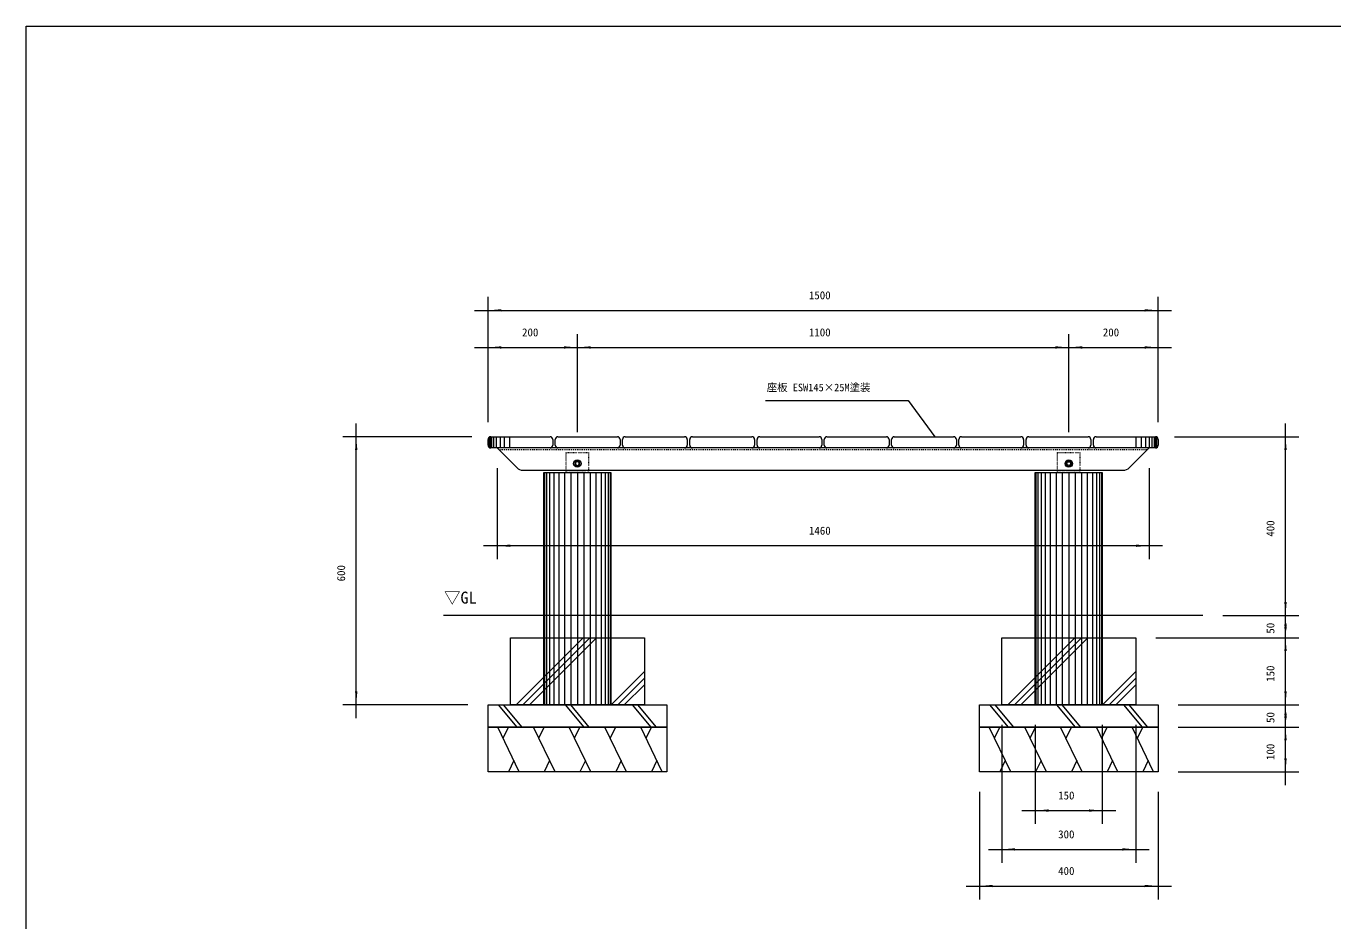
# Model space of a CAD drawing. Units: millimetres, scale not verified. Extents: x -2925 to 2925, y -2062 to 2062.
# Drawn here: x -2925 to 0, y 59 to 2062 of the extents above; entities that cross this region are included whole.
import ezdxf
from ezdxf.enums import TextEntityAlignment as Align

# ---------------------------------------------------------------- set-up
doc = ezdxf.new("R2010")
doc.units = ezdxf.units.MM
doc.header["$LTSCALE"] = 10
doc.linetypes.add('USER1', pattern=[0.416641, 0.208282, -0.208359])
doc.linetypes.add('USER5', pattern=[0.208282, 0.069427, -0.138855])
doc.layers.add('0-1_IMPORTED', color=30, linetype='Continuous', lineweight=18)
doc.styles.add('ＭＳ ゴシック', font='')
doc.styles.get('ＭＳ ゴシック').set_extended_font_data('MS Gothic')

msp = doc.modelspace()

# ---------------------------------------------------------------- linework, layer by layer
at = {"layer": '0-1_IMPORTED', "color": 1}
for p, q in [((-1891.15, 1175.5), (-1891.15, 1456.01)), ((-391.15, 1175.5), (-391.15, 1456.01)), ((-1921.15, 1426.01), (-1891.15, 1426.01)), ((-1891.15, 1426.01), (-391.15, 1426.01)), ((-391.15, 1426.01), (-361.15, 1426.01)), ((-1891.15, 1175.5), (-1891.15, 1373)), ((-1691.15, 1153), (-1691.15, 1373)), ((-1691.15, 1153), (-1691.15, 1373)), ((-591.15, 1153), (-591.15, 1373)), ((-591.15, 1153), (-591.15, 1373)), ((-391.15, 1175.5), (-391.15, 1373)), ((-1921.15, 1343), (-1891.15, 1343)), ((-1891.15, 1343), (-1691.15, 1343)), ((-1721.15, 1343), (-1691.15, 1343)), ((-1691.15, 1343), (-1661.15, 1343)), ((-1691.15, 1343), (-591.15, 1343)), ((-621.15, 1343), (-591.15, 1343)), ((-591.15, 1343), (-561.15, 1343)), ((-591.15, 1343), (-391.15, 1343)), ((-391.15, 1343), (-361.15, 1343)), ((-1270.15, 1224), (-951, 1224)), ((-951, 1224), (-891, 1143)), ((-2186.15, 1143), (-2186.15, 1173)), ((-106, 1143), (-106, 1173)), ((-1927.7, 1143), (-2216.15, 1143)), ((-2186.15, 543), (-2186.15, 1143)), ((-354.6, 1143), (-76, 1143)), ((-106, 743), (-106, 1143)), ((-1871, 1073), (-1871, 869)), ((-411, 1073), (-411, 869)), ((-1871, 899), (-1901, 899)), ((-411, 899), (-1871, 899)), ((-381, 899), (-411, 899)), ((-106, 743), (-106, 773)), ((-246, 743), (-76, 743)), ((-246, 743), (-76, 743)), ((-106, 693), (-106, 743)), ((-106, 713), (-106, 743)), ((-106, 693), (-106, 723)), ((-396, 693), (-76, 693)), ((-396, 693), (-76, 693)), ((-106, 543), (-106, 693)), ((-106, 663), (-106, 693)), ((-106, 543), (-106, 573)), ((-1936, 543), (-2216.15, 543)), ((-2186.15, 513), (-2186.15, 543)), ((-346, 543), (-76, 543)), ((-346, 543), (-76, 543)), ((-106, 493), (-106, 543)), ((-106, 513), (-106, 543)), ((-741.15, 498), (-741.15, 189.01)), ((-666.15, 498), (-666.15, 276.01)), ((-516.15, 498), (-516.15, 276.01)), ((-441.15, 498), (-441.15, 189.01)), ((-106, 493), (-106, 523)), ((-346, 493), (-76, 493)), ((-346, 493), (-76, 493)), ((-106, 393), (-106, 493)), ((-106, 463), (-106, 493)), ((-346, 393), (-76, 393)), ((-106, 363), (-106, 393)), ((-791.15, 348), (-791.15, 107.01)), ((-391.15, 348), (-391.15, 107.01)), ((-696.15, 306.01), (-666.15, 306.01)), ((-666.15, 306.01), (-516.15, 306.01)), ((-516.15, 306.01), (-486.15, 306.01)), ((-771.15, 219.01), (-741.15, 219.01)), ((-741.15, 219.01), (-441.15, 219.01)), ((-441.15, 219.01), (-411.15, 219.01)), ((-821.15, 137.01), (-791.15, 137.01)), ((-791.15, 137.01), (-391.15, 137.01)), ((-391.15, 137.01), (-361.15, 137.01))]:
    msp.add_line(p, q, dxfattribs=at)
at = {"layer": '0-1_IMPORTED'}
for p, q in [((-1888.15, 1118), (-1888.15, 1143)), ((-1885.73, 1118), (-1885.73, 1143)), ((-1885.15, 1143), (-1752.15, 1143)), ((-1882.7, 1118), (-1882.7, 1143)), ((-1877.86, 1118), (-1877.86, 1143)), ((-1871.81, 1118), (-1871.81, 1143)), ((-1863.33, 1118), (-1863.33, 1143)), ((-1854.25, 1118), (-1854.25, 1143)), ((-1842.15, 1118), (-1842.15, 1143)), ((-1734.59, 1143), (-1601.59, 1143)), ((-1584.04, 1143), (-1451.04, 1143)), ((-1433.48, 1143), (-1300.48, 1143)), ((-1282.93, 1143), (-1149.93, 1143)), ((-1132.37, 1143), (-999.37, 1143)), ((-981.81, 1143), (-848.81, 1143)), ((-831.26, 1143), (-698.26, 1143)), ((-680.7, 1143), (-547.7, 1143)), ((-530.15, 1143), (-397.15, 1143)), ((-440.15, 1118), (-440.15, 1143)), ((-428.04, 1118), (-428.04, 1143)), ((-418.96, 1118), (-418.96, 1143)), ((-410.49, 1118), (-410.49, 1143)), ((-404.44, 1118), (-404.44, 1143)), ((-399.6, 1118), (-399.6, 1143)), ((-396.57, 1118), (-396.57, 1143)), ((-394.15, 1118), (-394.15, 1143)), ((-1891.15, 1124), (-1891.15, 1137)), ((-1752.15, 1118), (-1885.15, 1118)), ((-1746.15, 1137), (-1746.15, 1124)), ((-1740.59, 1124), (-1740.59, 1137)), ((-1601.59, 1118), (-1734.59, 1118)), ((-1595.59, 1137), (-1595.59, 1124)), ((-1590.04, 1124), (-1590.04, 1137)), ((-1451.04, 1118), (-1584.04, 1118)), ((-1445.04, 1137), (-1445.04, 1124)), ((-1439.48, 1124), (-1439.48, 1137)), ((-1300.48, 1118), (-1433.48, 1118)), ((-1294.48, 1137), (-1294.48, 1124)), ((-1288.93, 1124), (-1288.93, 1137)), ((-1149.93, 1118), (-1282.93, 1118)), ((-1143.93, 1137), (-1143.93, 1124)), ((-1138.37, 1124), (-1138.37, 1137)), ((-999.37, 1118), (-1132.37, 1118)), ((-993.37, 1137), (-993.37, 1124)), ((-987.81, 1124), (-987.81, 1137)), ((-848.81, 1118), (-981.81, 1118)), ((-842.81, 1137), (-842.81, 1124)), ((-837.26, 1124), (-837.26, 1137)), ((-698.26, 1118), (-831.26, 1118)), ((-692.26, 1137), (-692.26, 1124)), ((-686.7, 1124), (-686.7, 1137)), ((-547.7, 1118), (-680.7, 1118)), ((-541.7, 1137), (-541.7, 1124)), ((-536.15, 1124), (-536.15, 1137)), ((-397.15, 1118), (-530.15, 1118)), ((-391.15, 1137), (-391.15, 1124)), ((-1694.99, 1084.59), (-1695.31, 1083)), ((-1695.31, 1083), (-1694.99, 1081.41)), ((-1694.09, 1085.94), (-1694.99, 1084.59)), ((-1692.74, 1086.84), (-1694.09, 1085.94)), ((-1691.15, 1087.16), (-1692.74, 1086.84)), ((-1689.56, 1086.84), (-1691.15, 1087.16)), ((-1688.21, 1085.94), (-1689.56, 1086.84)), ((-1687.31, 1084.59), (-1688.21, 1085.94)), ((-1686.99, 1083), (-1687.31, 1084.59)), ((-1687.31, 1081.41), (-1686.99, 1083)), ((-595.31, 1083), (-594.99, 1084.59)), ((-594.99, 1081.41), (-595.31, 1083)), ((-594.99, 1084.59), (-594.09, 1085.94)), ((-594.09, 1085.94), (-592.74, 1086.84)), ((-592.74, 1086.84), (-591.15, 1087.16)), ((-591.15, 1087.16), (-589.56, 1086.84)), ((-589.56, 1086.84), (-588.21, 1085.94)), ((-588.21, 1085.94), (-587.31, 1084.59)), ((-587.31, 1084.59), (-586.99, 1083)), ((-586.99, 1083), (-587.31, 1081.41)), ((-1826.86, 1073.86), (-1826.86, 1073.86)), ((-1764.65, 1063), (-1764.65, 543)), ((-1760.15, 1063), (-1760.15, 543)), ((-1753.15, 1063), (-1753.15, 543)), ((-1744.15, 1063), (-1744.15, 543)), ((-1732.65, 1063), (-1732.65, 543)), ((-1719.65, 1063), (-1719.65, 543)), ((-1705.65, 1063), (-1705.65, 543)), ((-1694.99, 1081.41), (-1694.09, 1080.06)), ((-1694.09, 1080.06), (-1692.74, 1079.16)), ((-1692.74, 1079.16), (-1691.15, 1078.84)), ((-1691.15, 1078.84), (-1689.56, 1079.16)), ((-1691.15, 1063), (-1691.15, 543)), ((-1689.56, 1079.16), (-1688.21, 1080.06)), ((-1688.21, 1080.06), (-1687.31, 1081.41)), ((-1676.65, 1063), (-1676.65, 543)), ((-1662.65, 1063), (-1662.65, 543)), ((-1649.65, 1063), (-1649.65, 543)), ((-1638.15, 1063), (-1638.15, 543)), ((-1629.15, 1063), (-1629.15, 543)), ((-1622.15, 1063), (-1622.15, 543)), ((-1617.65, 1063), (-1617.65, 543)), ((-664.65, 1063), (-664.65, 543)), ((-660.15, 1063), (-660.15, 543)), ((-653.15, 1063), (-653.15, 543)), ((-644.15, 1063), (-644.15, 543)), ((-632.65, 1063), (-632.65, 543)), ((-619.65, 1063), (-619.65, 543)), ((-605.65, 1063), (-605.65, 543)), ((-594.09, 1080.06), (-594.99, 1081.41)), ((-592.74, 1079.16), (-594.09, 1080.06)), ((-591.15, 1078.84), (-592.74, 1079.16)), ((-589.56, 1079.16), (-591.15, 1078.84)), ((-591.15, 1063), (-591.15, 543)), ((-588.21, 1080.06), (-589.56, 1079.16)), ((-587.31, 1081.41), (-588.21, 1080.06)), ((-576.65, 1063), (-576.65, 543)), ((-562.65, 1063), (-562.65, 543)), ((-549.65, 1063), (-549.65, 543)), ((-538.15, 1063), (-538.15, 543)), ((-529.15, 1063), (-529.15, 543)), ((-522.15, 1063), (-522.15, 543)), ((-517.65, 1063), (-517.65, 543)), ((-291, 743), (-1991, 743)), ((-1827.84, 543), (-1677.84, 693)), ((-1812.99, 543), (-1662.99, 693)), ((-1798.14, 543), (-1648.14, 693)), ((-727.84, 543), (-577.84, 693)), ((-712.99, 543), (-562.99, 693)), ((-698.14, 543), (-548.14, 693)), ((-1615.71, 543), (-1541.15, 617.56)), ((-515.71, 543), (-441.15, 617.56)), ((-1600.86, 543), (-1541.15, 602.71)), ((-1586.01, 543), (-1541.15, 587.86)), ((-500.86, 543), (-441.15, 602.71)), ((-486.01, 543), (-441.15, 587.86)), ((-1868.65, 543), (-1826.89, 493)), ((-1856.84, 543), (-1815.08, 493)), ((-1718.65, 543), (-1676.89, 493)), ((-1706.84, 543), (-1665.08, 493)), ((-1568.65, 543), (-1526.89, 493)), ((-1556.84, 543), (-1515.08, 493)), ((-768.65, 543), (-726.89, 493)), ((-756.84, 543), (-715.08, 493)), ((-618.65, 543), (-576.89, 493)), ((-606.84, 543), (-565.08, 493)), ((-468.65, 543), (-426.89, 493)), ((-456.84, 543), (-415.08, 493)), ((-1821.15, 393), (-1869.4, 493)), ((-1857.33, 468), (-1845.27, 493)), ((-1741.15, 393), (-1789.4, 493)), ((-1777.33, 468), (-1765.27, 493)), ((-1661.15, 393), (-1709.4, 493)), ((-1697.33, 468), (-1685.27, 493)), ((-1581.15, 393), (-1629.4, 493)), ((-1617.33, 468), (-1605.27, 493)), ((-1501.15, 393), (-1549.4, 493)), ((-1537.33, 468), (-1525.27, 493)), ((-721.15, 393), (-769.4, 493)), ((-757.33, 468), (-745.27, 493)), ((-641.15, 393), (-689.4, 493)), ((-677.33, 468), (-665.27, 493)), ((-561.15, 393), (-609.4, 493)), ((-597.33, 468), (-585.27, 493)), ((-481.15, 393), (-529.4, 493)), ((-517.33, 468), (-505.27, 493)), ((-401.15, 393), (-449.4, 493)), ((-437.33, 468), (-425.27, 493)), ((-1833.21, 418), (-1845.27, 393)), ((-1753.21, 418), (-1765.27, 393)), ((-1673.21, 418), (-1685.27, 393)), ((-1593.21, 418), (-1605.27, 393)), ((-1513.21, 418), (-1525.27, 393)), ((-733.21, 418), (-745.27, 393)), ((-653.21, 418), (-665.27, 393)), ((-573.21, 418), (-585.27, 393)), ((-493.21, 418), (-505.27, 393)), ((-413.21, 418), (-425.27, 393))]:
    msp.add_line(p, q, dxfattribs=at)
at = {"layer": '0-1_IMPORTED', "linetype": 'USER1'}
msp.add_line((-415.5, 1113.5), (-1866.5, 1113.5), dxfattribs=at)
at = {"layer": '0-1_IMPORTED'}
for points in [[(-2925, 2062.5), (2925, 2062.5), (2925, -2062.5), (-2925, -2062.5)], [(-1685.41, 1079.69), (-1685.41, 1086.31), (-1691.15, 1089.63), (-1696.89, 1086.31), (-1696.89, 1079.69), (-1691.15, 1076.37)], [(-596.89, 1079.69), (-596.89, 1086.31), (-591.15, 1089.63), (-585.41, 1086.31), (-585.41, 1079.69), (-591.15, 1076.37)], [(-1766.15, 1063), (-1616.15, 1063), (-1616.15, 543), (-1766.15, 543)], [(-666.15, 1063), (-516.15, 1063), (-516.15, 543), (-666.15, 543)], [(-1841.15, 693), (-1541.15, 693), (-1541.15, 543), (-1841.15, 543)], [(-741.15, 693), (-441.15, 693), (-441.15, 543), (-741.15, 543)], [(-1891.15, 543), (-1491.15, 543), (-1491.15, 493), (-1891.15, 493)], [(-791.15, 543), (-391.15, 543), (-391.15, 493), (-791.15, 493)], [(-1891.15, 493), (-1491.15, 493), (-1491.15, 393), (-1891.15, 393)], [(-791.15, 493), (-391.15, 493), (-391.15, 393), (-791.15, 393)]]:
    msp.add_lwpolyline(points, close=True, dxfattribs=at)
for points in [[(-455.14, 1073.86), (-411, 1118), (-1871, 1118), (-1826.86, 1073.86)], [(-1812.72, 1068), (-1812.72, 1068), (-469.28, 1068)]]:
    msp.add_lwpolyline(points, dxfattribs=at)
at = {"layer": '0-1_IMPORTED', "linetype": 'USER5'}
for points in [[(-1716.15, 1108), (-1666.15, 1108), (-1666.15, 1063), (-1716.15, 1063)], [(-616.15, 1108), (-566.15, 1108), (-566.15, 1063), (-616.15, 1063)]]:
    msp.add_lwpolyline(points, close=True, dxfattribs=at)
at = {"layer": '0-1_IMPORTED'}
for centre in [(-1691.15, 1083), (-591.15, 1083)]:
    msp.add_circle(centre, 8.32, dxfattribs=at)
for centre, radius, start, end in [((-1885.15, 1137), 6, 90, 180), ((-1752.15, 1137), 6, 0, 90), ((-1734.59, 1137), 6, 90, 180), ((-1601.59, 1137), 6, 0, 90), ((-1584.04, 1137), 6, 90, 180), ((-1451.04, 1137), 6, 0, 90), ((-1433.48, 1137), 6, 90, 180), ((-1300.48, 1137), 6, 0, 90), ((-1282.93, 1137), 6, 90, 180), ((-1149.93, 1137), 6, 0, 90), ((-1132.37, 1137), 6, 90, 180), ((-999.37, 1137), 6, 0, 90), ((-981.81, 1137), 6, 90, 180), ((-848.81, 1137), 6, 0, 90), ((-831.26, 1137), 6, 90, 180), ((-698.26, 1137), 6, 0, 90), ((-680.7, 1137), 6, 90, 180), ((-547.7, 1137), 6, 0, 90), ((-530.15, 1137), 6, 90, 180), ((-397.15, 1137), 6, 0, 90), ((-1885.15, 1124), 6, 180, 270), ((-1752.15, 1124), 6, 270, 0), ((-1734.59, 1124), 6, 180, 270), ((-1601.59, 1124), 6, 270, 360), ((-1584.04, 1124), 6, 180, 270), ((-1451.04, 1124), 6, 270, 0), ((-1433.48, 1124), 6, 180, 270), ((-1300.48, 1124), 6, 270, 0), ((-1282.93, 1124), 6, 180, 270), ((-1149.93, 1124), 6, 270, 0), ((-1132.37, 1124), 6, 180, 270), ((-999.37, 1124), 6, 270, 0), ((-981.81, 1124), 6, 180, 270), ((-848.81, 1124), 6, 270, 0), ((-831.26, 1124), 6, 180, 270), ((-698.26, 1124), 6, 270, 0), ((-680.7, 1124), 6, 180, 270), ((-547.7, 1124), 6, 270, 0), ((-530.15, 1124), 6, 180, 270), ((-397.15, 1124), 6, 270, 0), ((-1812.72, 1088), 20, 224.99951, 270), ((-469.28, 1088), 20, 270, 315.00035)]:
    msp.add_arc(centre, radius, start, end, dxfattribs=at)
at = {"layer": '0-1_IMPORTED', "color": 1}
for points in [[(-1891.15, 1426.01), (-1861.15, 1428.64), (-1861.15, 1423.39)], [(-391.15, 1426.01), (-421.15, 1423.39), (-421.15, 1428.64)], [(-1891.15, 1343), (-1861.15, 1345.62), (-1861.15, 1340.38)], [(-1691.15, 1343), (-1721.15, 1340.38), (-1721.15, 1345.62)], [(-1691.15, 1343), (-1661.15, 1345.62), (-1661.15, 1340.38)], [(-591.15, 1343), (-621.15, 1340.38), (-621.15, 1345.62)], [(-591.15, 1343), (-561.15, 1345.62), (-561.15, 1340.38)], [(-391.15, 1343), (-421.15, 1340.38), (-421.15, 1345.62)], [(-2186.15, 1143), (-2183.52, 1113), (-2188.77, 1113)], [(-106, 1143), (-103.38, 1113), (-108.62, 1113)], [(-1871, 899), (-1841, 901.62), (-1841, 896.38)], [(-411, 899), (-441, 896.38), (-441, 901.62)], [(-106, 743), (-108.62, 773), (-103.38, 773)], [(-106, 743), (-103.38, 713), (-108.62, 713)], [(-106, 693), (-108.62, 723), (-103.38, 723)], [(-106, 693), (-103.38, 663), (-108.62, 663)], [(-2186.15, 543), (-2188.77, 573), (-2183.52, 573)], [(-106, 543), (-108.62, 573), (-103.38, 573)], [(-106, 543), (-103.38, 513), (-108.62, 513)], [(-106, 493), (-108.62, 523), (-103.38, 523)], [(-106, 493), (-103.38, 463), (-108.62, 463)], [(-106, 393), (-108.62, 423), (-103.38, 423)], [(-666.15, 306.01), (-636.15, 308.64), (-636.15, 303.39)], [(-516.15, 306.01), (-546.15, 303.39), (-546.15, 308.64)], [(-741.15, 219.01), (-711.15, 221.64), (-711.15, 216.39)], [(-441.15, 219.01), (-471.15, 216.39), (-471.15, 221.64)], [(-791.15, 137.01), (-761.15, 139.64), (-761.15, 134.39)], [(-391.15, 137.01), (-421.15, 134.39), (-421.15, 139.64)]]:
    msp.add_solid(points, dxfattribs=at)

# ---------------------------------------------------------------- texts
at = {"layer": '0-1_IMPORTED', "color": 7, "style": 'ＭＳ ゴシック'}
for s, height, p in [('1500', 17.91, (-1172.9, 1445.46)), ('200', 17.91, (-1814.96, 1362.44)), ('1100', 17.91, (-1172.9, 1362.44)), ('200', 17.91, (-514.96, 1362.44)), ('座板 ESW145×25M塗装', 17.05, (-1267.29, 1239.76)), ('1460', 17.91, (-1172.75, 918.44)), ('▽GL', 26.87, (-1989.47, 761.34)), ('150', 17.91, (-614.96, 325.46)), ('300', 17.91, (-614.96, 238.46)), ('400', 17.91, (-614.96, 156.46))]:
    msp.add_text(s, height=height, dxfattribs=at).set_placement(p, align=Align.BOTTOM_LEFT)
for s, p in [('400', (-125.44, 919.19)), ('600', (-2205.59, 819.19)), ('50', (-125.44, 702.12)), ('150', (-125.44, 594.19)), ('50', (-125.44, 502.12)), ('100', (-125.44, 419.19))]:
    msp.add_text(s, height=17.91, rotation=90, dxfattribs=at).set_placement(p, align=Align.BOTTOM_LEFT)

doc.saveas('drawing.dxf')
